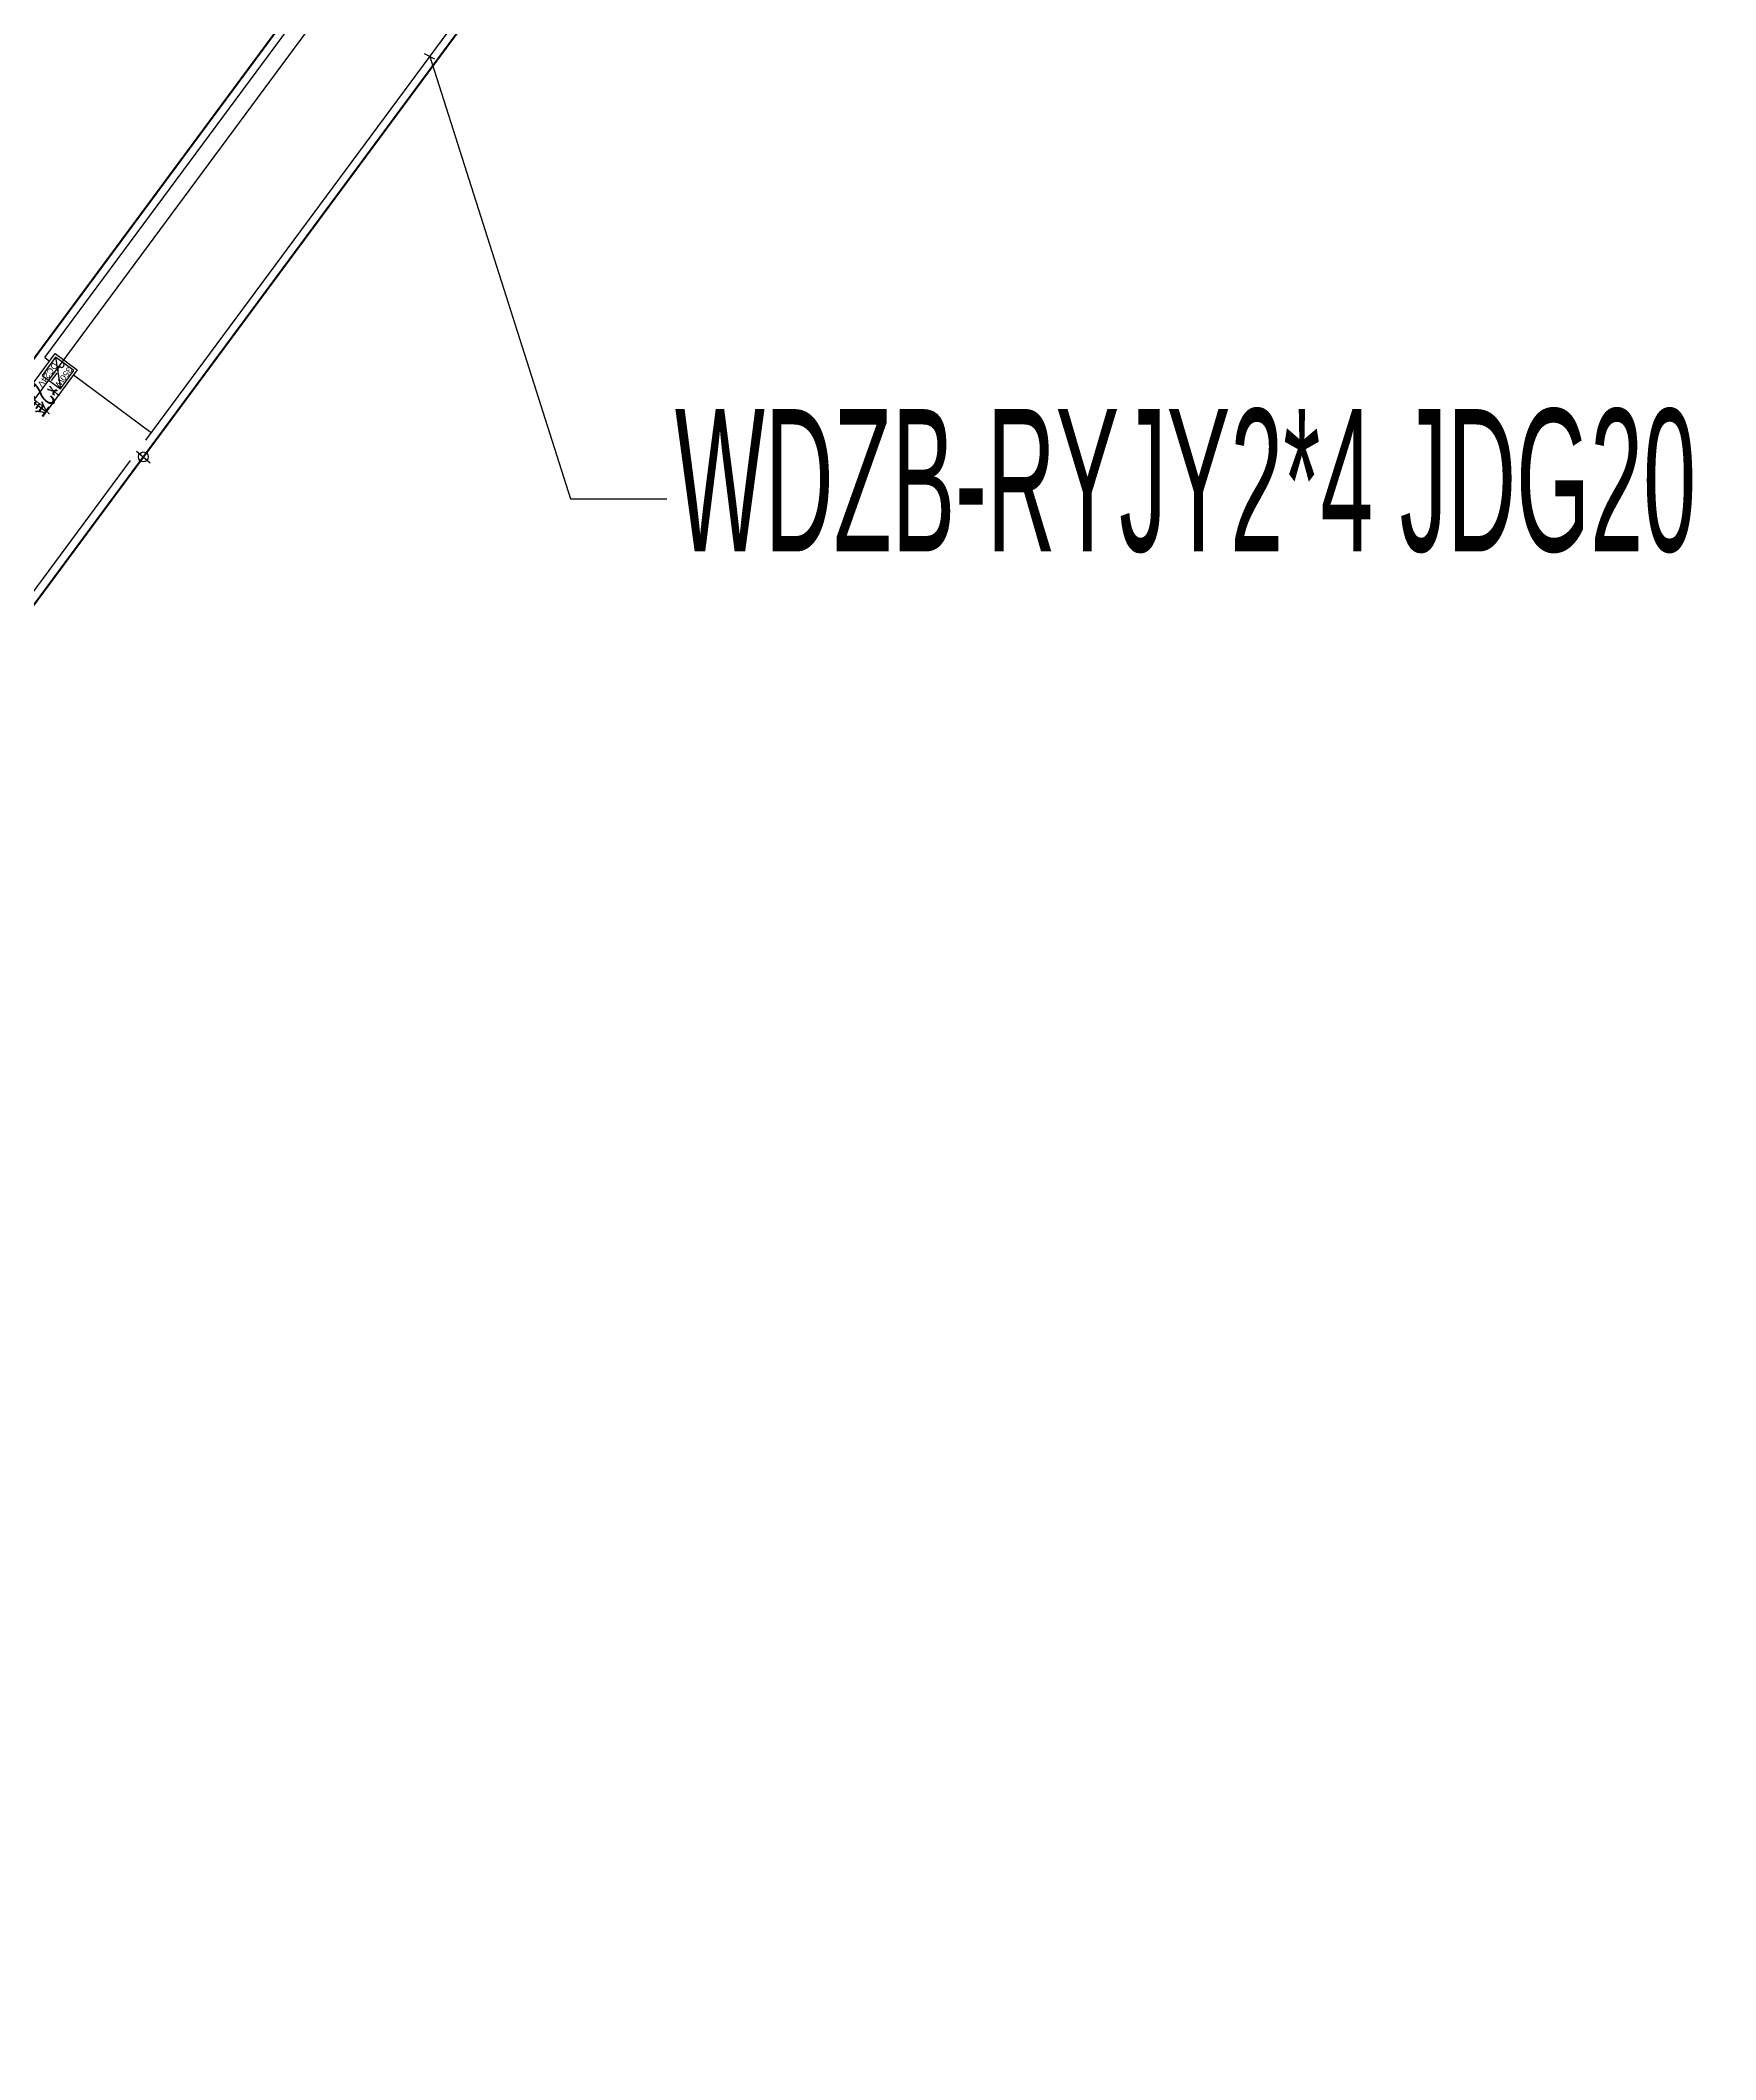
# Model space of a CAD drawing. Header units: inches. Extents: x -187843 to 1582678, y -554589 to 1835338.
# Drawn here: x 1468115 to 1509289, y -275657 to -226020 of the extents above; entities that cross this region are included whole.
import ezdxf
from ezdxf import colors
from ezdxf.entities.mleader import LeaderData, LeaderLine
from ezdxf.lldxf.tags import DXFTag
from ezdxf.math import Vec2, Vec3

# ---------------------------------------------------------------- set-up
doc = ezdxf.new("R2010")
doc.units = ezdxf.units.IN
doc.header["$MEASUREMENT"] = 0
doc.layers.get('0').update_dxf_attribs({"color": 253})
for name, color, linetype in [('0-LIGHT-TXT', 90, 'Continuous'), ('0-SL01', 1, 'Continuous'), ('0-开关电源', 3, 'Continuous'), ('LT-220V', 5, 'Continuous'), ('LT-24V', 4, 'Continuous')]:
    doc.layers.add(name, color=color, linetype=linetype)
doc.styles.add('SMDEI', font='smsim.shx', dxfattribs={"width": 0.75, "bigfont": 'smfs.shx'})
doc.styles.get("Standard").update_dxf_attribs({"font": 'arial.ttf'})
tags = doc.linetypes.add('SL01_LINE', pattern='A,0.3,-0.3,["SL01",Standard,S=0.2,R=-0.1,X=-0.1,Y=-0.1],-1.2', length=1.8).pattern_tags.tags
tags[6] = DXFTag(74, 10)

# ---------------------------------------------------------------- blocks, each defined once
blk = doc.blocks.new('LEDDR01')
at = {"layer": '0-开关电源'}
for p, q in [((-224, 0), (224, 448)), ((19, 205), (198, 205))]:
    blk.add_line(p, q, dxfattribs=at)
blk.add_lwpolyline([(-224, 0), (224, 0), (224, 448), (-224, 448)], close=True, dxfattribs=at)
for centre, start, end in [((-171, 187), 19.4712, 160.5288), ((-81, 219), 199.4712, 340.5288)]:
    blk.add_arc(centre, 47.5, start, end, dxfattribs=at)
at = {"color": 3}
for s, p in [('350W', (-219, 302)), ('DC24V', (-122, 21))]:
    blk.add_text(s, height=120, dxfattribs=at).set_placement(p)
blk = doc.blocks.new('*U21')
at = {"layer": '0-LIGHT-TXT', "color": 7}
blk.add_lwpolyline([(743, -669), (-537, -674), (-540, -2), (740, 3)], close=True, dxfattribs=at)
at = {"layer": '0-开关电源', "color": 3, "xscale": 1.25, "yscale": 1.25, "zscale": 1.25, "rotation": 180.2589899370873}
blk.add_blockref('LEDDR01', (399, -60), dxfattribs=at)
at = {"layer": '0-LIGHT-TXT', "color": 7, "style": 'SMDEI', "width": 0.5}
blk.add_text('*2套', height=700, rotation=180.259, dxfattribs=at).set_placement((63, 0))
blk = doc.blocks.new('*U22')
at = {"layer": 'LT-220V', "color": 0, "linetype": 'ByBlock', "lineweight": -2, "transparency": 16777216, "rotation": 53.49999890685961}
for p in [(35712971, 936519), (35699885, 918834), (35686799, 901149)]:
    blk.add_blockref('*U21', p, dxfattribs=at)
blk = doc.blocks.new('分割')
at = {"layer": 'LT-220V'}
blk.add_lwpolyline([(-168, 141), (166, -144)], dxfattribs=at)
blk.add_circle((0, 0), 121, dxfattribs=at)
blk = doc.blocks.new('_Oblique')
at = {"color": 0, "linetype": 'ByBlock', "lineweight": -2}
blk.add_line((-0.5, -0.5), (0.5, 0.5), dxfattribs=at)

msp = doc.modelspace()

# ---------------------------------------------------------------- linework, layer by layer
at = {"layer": '0-SL01', "linetype": 'SL01_LINE', "const_width": 50}
for points in [[(1454753, -251687), (1491782, -201645, 0.323602), (1343992, -199124, 5.245874)], [(1545933, -294382, -0.200801), (1545587, -293692, 0.208142), (1497852, -201812, 0.208142)], [(1493918, -204810), (1494633, -203845, -0.353767), (1529133, -358703, -0.246324), (1523001, -363145, 0.410153)]]:
    msp.add_lwpolyline(points, format="xyb", dxfattribs=at)
msp.add_lwpolyline([(1457561, -253944), (1458277, -252977), (1492906, -206177), (1493102, -206333)], dxfattribs=at)
at = {"layer": 'LT-220V'}
for points in [[(1455235, -252043), (1493035, -200961, 0.009405), (1489157, -198141, 0.760155), (1488970, -198010, 0.082341), (1451316, -180103), (1446970, -209754), (1450530, -210232), (1450970, -211090)], [(1511191, -327207), (1511544, -326931), (1511630, -322605), (1542982, -323509, 0.277279), (1494167, -200439), (1492640, -196476)]]:
    msp.add_lwpolyline(points, format="xyb", dxfattribs=at)
at = {"layer": 'LT-24V', "color": 4}
for points in [[(1468225, -233816), (1480858, -216743)], [(1470704, -235846), (1483395, -218694)], [(1468225, -233816), (1468342, -233902)], [(1468926, -234242), (1470842, -235660)], [(1457400, -253825), (1458116, -252858), (1470331, -236350)]]:
    msp.add_lwpolyline(points, dxfattribs=at)

# ---------------------------------------------------------------- block references
at = {"layer": 'LT-220V'}
msp.add_blockref('*U22', (-34231847, -1153151), dxfattribs=at)
at = {"layer": 'LT-220V', "rotation": 5.723070083048571e-05}
msp.add_blockref('分割', (1470647, -236259), dxfattribs=at)

# ---------------------------------------------------------------- texts
at = {"layer": '0-LIGHT-TXT', "color": 7, "style": 'SMDEI', "width": 0.5}
msp.add_text('WDZB-RYJY2*4 JDG20 SCE/WC', height=3500, dxfattribs=at).set_placement((1483711, -238582))

# ---------------------------------------------------------------- leaders
at = {"layer": '0-LIGHT-TXT', "color": 7}
ml = msp.add_multileader_mtext('Standard', dxfattribs=at)
ml.set_content('', color=7)
ml.set_leader_properties()
ml.set_arrow_properties(name='OBLIQUE')
ml.build(insert=Vec2(0, 0))
ml.multileader.update_dxf_attribs({"text_right_attachment_type": 6, "dogleg_length": 0.36, "arrow_head_size": 200})
ctx = ml.context
ctx.base_point, ctx.char_height, ctx.arrow_head_size, ctx.landing_gap_size, ctx.plane_origin = Vec3(1483516, -237287), 0.18, 200, 0.09, Vec3(1478553, -242659)
ctx.right_attachment = 6
notes = []
notes.append((ctx, [(0, (1, 1, 0), (1481141, -237287), (1, 0), 2375, [(0, [(1477683, -226414)], 0, [])])]))
ctx.mtext.insert, ctx.mtext.flow_direction = Vec3(1483516, -237287), 5
for ctx, leaders in notes:
    for number, flags, end, landing, length, lines in leaders:
        leader = LeaderData()
        leader.index, (leader.has_last_leader_line, leader.has_dogleg_vector, leader.attachment_direction) = number, flags
        leader.last_leader_point, leader.dogleg_vector, leader.dogleg_length = Vec3(end), Vec3(landing), length
        for number, points, colour, breaks in lines:
            line = LeaderLine()
            line.index, line.vertices, line.color, line.breaks = number, Vec3.list(points), colors.encode_raw_color(colour), breaks
            leader.lines.append(line)
        ctx.leaders.append(leader)

doc.saveas('drawing.dxf')
